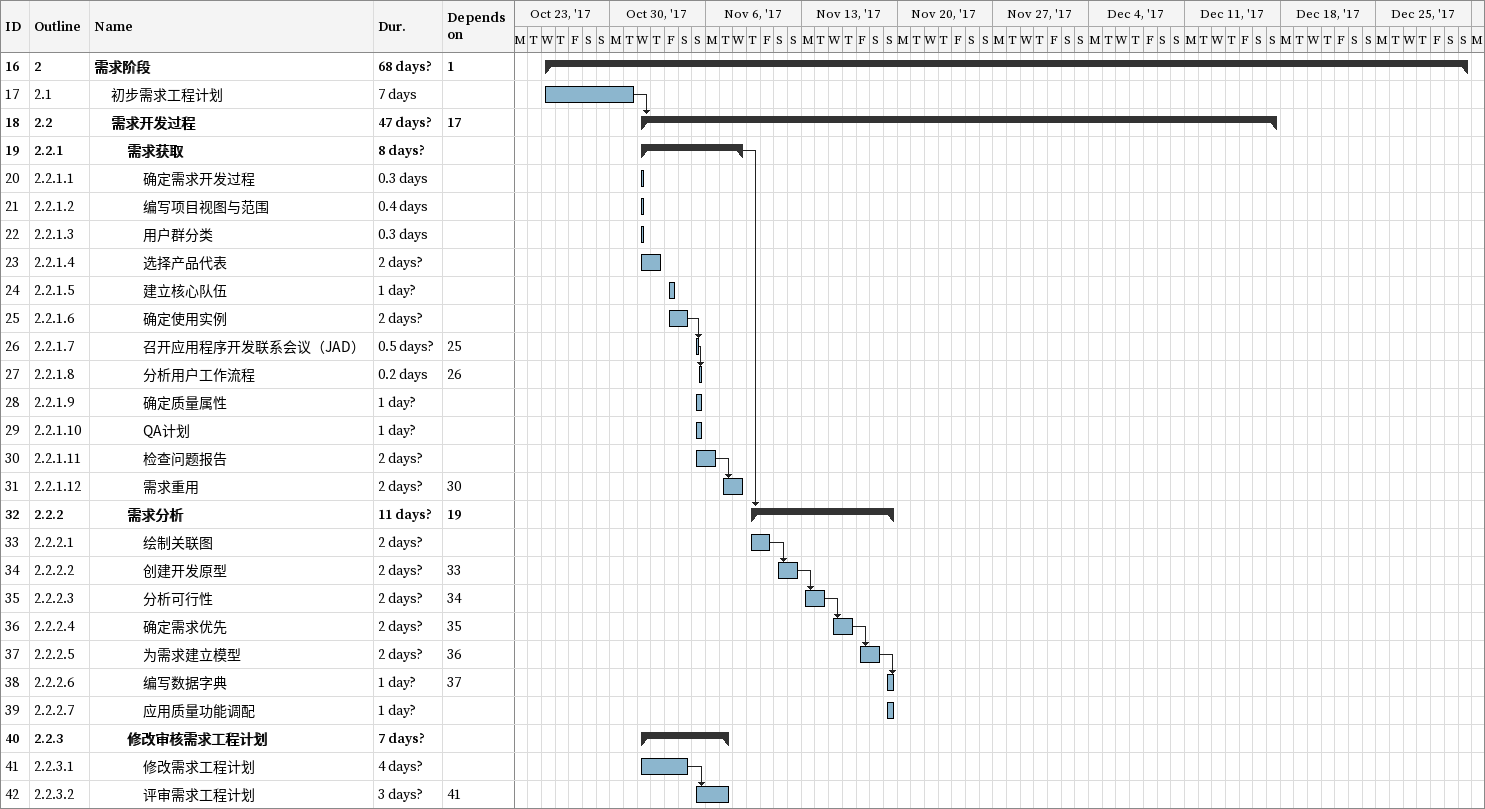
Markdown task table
| ID | WBS | Task | Duration | Start | Finish | Predecessors |
|---|---|---|---|---|---|---|
| 16 | 2 | **需求阶段** | 68d? | 2017-10-25 | 2017-12-31 | 1 |
| 17 | 2.1 | 初步需求工程计划 | 7d | 2017-10-25 | 2017-10-31 |  |
| 18 | 2.2 | **需求开发过程** | 47d? | 2017-11-01 | 2017-12-17 | 17 |
| 19 | 2.2.1 | **需求获取** | 8d? | 2017-11-01 | 2017-11-08 |  |
| 20 | 2.2.1.1 | 确定需求开发过程 | 0.3d | 2017-11-01 | 2017-11-01 |  |
| 21 | 2.2.1.2 | 编写项目视图与范围 | 0.4d | 2017-11-01 | 2017-11-01 |  |
| 22 | 2.2.1.3 | 用户群分类 | 0.3d | 2017-11-01 | 2017-11-01 |  |
| 23 | 2.2.1.4 | 选择产品代表 | 2d? | 2017-11-01 | 2017-11-02 |  |
| 24 | 2.2.1.5 | 建立核心队伍 | 1d? | 2017-11-03 | 2017-11-03 |  |
| 25 | 2.2.1.6 | 确定使用实例 | 2d? | 2017-11-03 | 2017-11-04 |  |
| 26 | 2.2.1.7 | 召开应用程序开发联系会议（JAD） | 0.5d? | 2017-11-05 | 2017-11-05 | 25 |
| 27 | 2.2.1.8 | 分析用户工作流程 | 0.2d | 2017-11-05 | 2017-11-05 | 26 |
| 28 | 2.2.1.9 | 确定质量属性 | 1d? | 2017-11-05 | 2017-11-05 |  |
| 29 | 2.2.1.10 | QA计划 | 1d? | 2017-11-05 | 2017-11-05 |  |
| 30 | 2.2.1.11 | 检查问题报告 | 2d? | 2017-11-05 | 2017-11-06 |  |
| 31 | 2.2.1.12 | 需求重用 | 2d? | 2017-11-07 | 2017-11-08 | 30 |
| 32 | 2.2.2 | **需求分析** | 11d? | 2017-11-09 | 2017-11-19 | 19 |
| 33 | 2.2.2.1 | 绘制关联图 | 2d? | 2017-11-09 | 2017-11-10 |  |
| 34 | 2.2.2.2 | 创建开发原型 | 2d? | 2017-11-11 | 2017-11-12 | 33 |
| 35 | 2.2.2.3 | 分析可行性 | 2d? | 2017-11-13 | 2017-11-14 | 34 |
| 36 | 2.2.2.4 | 确定需求优先 | 2d? | 2017-11-15 | 2017-11-16 | 35 |
| 37 | 2.2.2.5 | 为需求建立模型 | 2d? | 2017-11-17 | 2017-11-18 | 36 |
| 38 | 2.2.2.6 | 编写数据字典 | 1d? | 2017-11-19 | 2017-11-19 | 37 |
| 39 | 2.2.2.7 | 应用质量功能调配 | 1d? | 2017-11-19 | 2017-11-19 |  |
| 40 | 2.2.3 | **修改审核需求工程计划** | 7d? | 2017-11-01 | 2017-11-07 |  |
| 41 | 2.2.3.1 | 修改需求工程计划 | 4d? | 2017-11-01 | 2017-11-04 |  |
| 42 | 2.2.3.2 | 评审需求工程计划 | 3d? | 2017-11-05 | 2017-11-07 | 41 |
